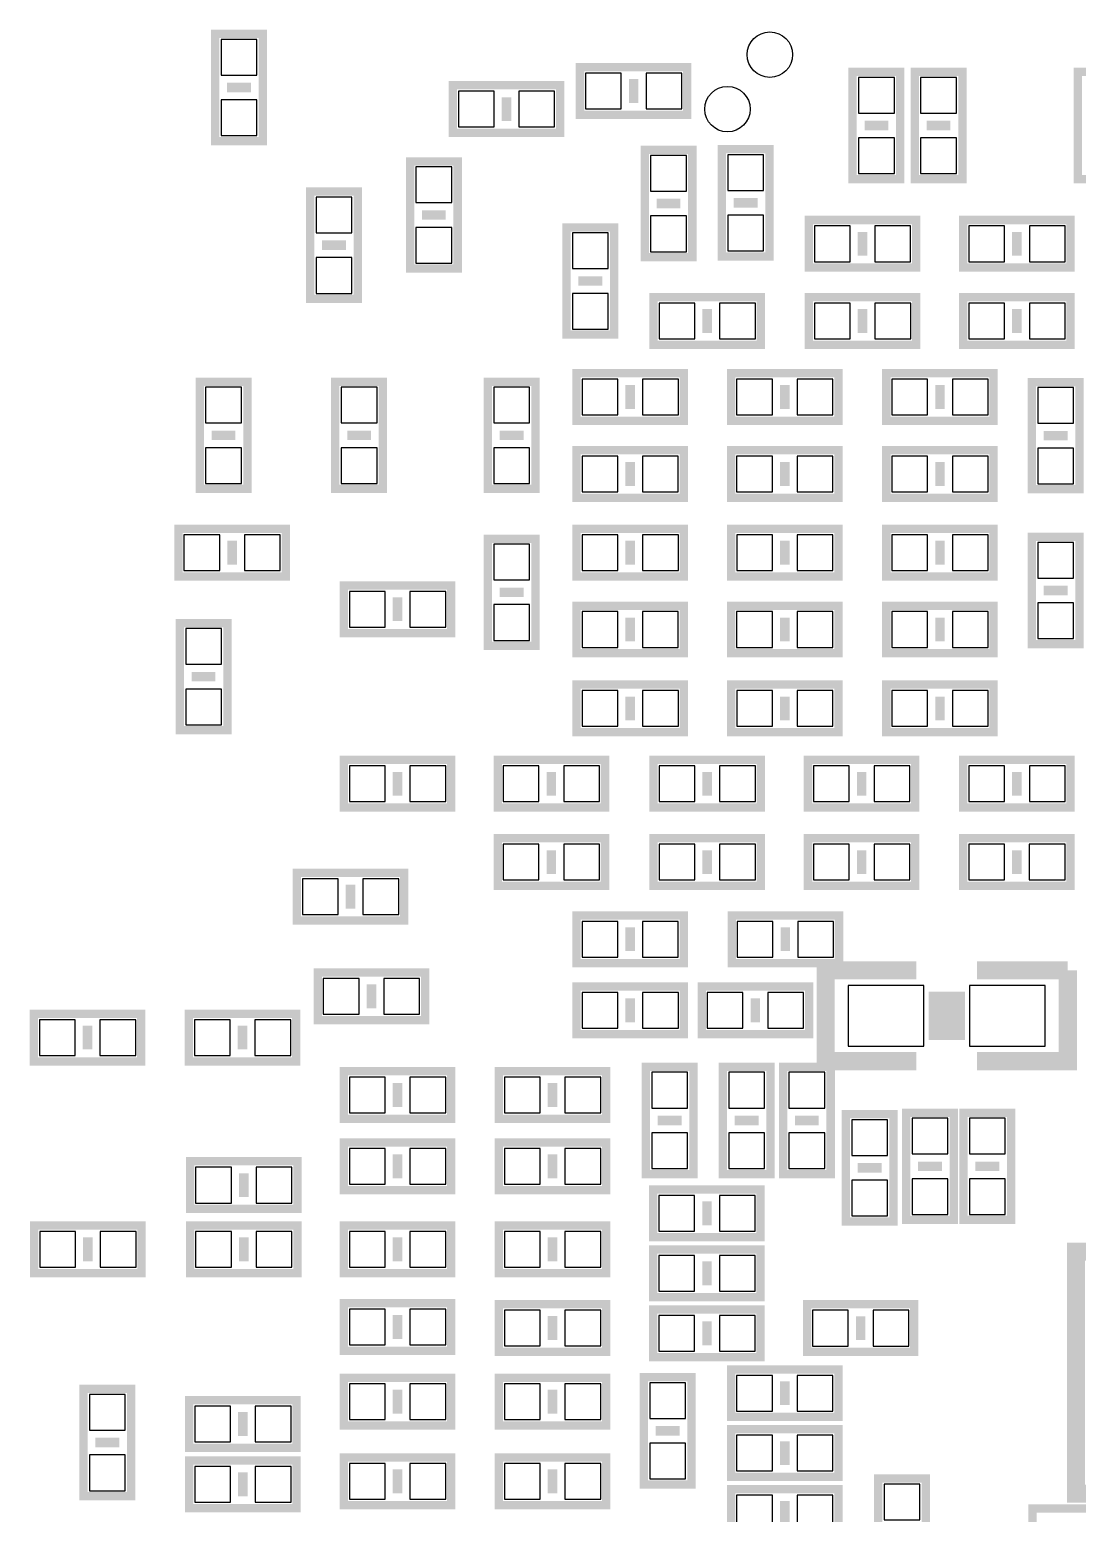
# Model space of a CAD drawing. Extents: x -61 to 349, y -42 to 245.
# Drawn here: x 23.97 to 32.76, y 19.43 to 31.89 of the extents above; entities that cross this region are included whole.
import ezdxf

# ---------------------------------------------------------------- set-up
doc = ezdxf.new("R2010")
doc.units = 0
doc.layers.add('PACKAGE_GEOMETRY_SILKSCREEN_B', color=4, linetype='CONTINUOUS')
doc.layers.add('PIN_B', color=5, linetype='CONTINUOUS')

msp = doc.modelspace()

# ---------------------------------------------------------------- linework, layer by layer
at = {"layer": 'PACKAGE_GEOMETRY_SILKSCREEN_B'}
for points, const_width in [([(25.526238, 30.95117), (25.926034, 30.95117), (25.926034, 31.851092), (25.526238, 31.851092), (25.526238, 30.95117)], 0.070104), ([(29.487114, 31.171642), (29.487114, 31.571438), (28.586938, 31.571438), (28.586938, 31.171642), (29.487114, 31.171642)], 0.070104), ([(30.874716, 30.631384), (31.274512, 30.631384), (31.274512, 31.53156), (30.874716, 31.53156), (30.874716, 30.631384)], 0.070104), ([(31.395416, 30.631384), (31.795212, 30.631384), (31.795212, 31.53156), (31.395416, 31.53156), (31.395416, 30.631384)], 0.070104), ([(32.764222, 30.631384), (33.164272, 30.631384), (33.164272, 31.53156), (32.764222, 31.53156), (32.764222, 30.631384)], 0.070104), ([(25.826212, 31.401004), (25.62606, 31.401004)], 0.08001), ([(28.420314, 31.019242), (28.420314, 31.419038), (27.520138, 31.419038), (27.520138, 31.019242), (28.420314, 31.019242)], 0.070104), ([(29.037026, 31.471616), (29.037026, 31.271464)], 0.08001), ([(27.970226, 31.319216), (27.970226, 31.119064)], 0.08001), ([(31.17469, 31.081472), (30.974538, 31.081472)], 0.08001), ([(31.69539, 31.081472), (31.495238, 31.081472)], 0.08001), ([(29.129736, 29.976064), (29.529532, 29.976064), (29.529532, 30.875986), (29.129736, 30.875986), (29.129736, 29.976064)], 0.070104), ([(30.176724, 30.881828), (29.776928, 30.881828), (29.776928, 29.981652), (30.176724, 29.981652), (30.176724, 30.881828)], 0.070104), ([(27.160728, 29.880052), (27.560524, 29.880052), (27.560524, 30.780228), (27.160728, 30.780228), (27.160728, 29.880052)], 0.070104), ([(26.322528, 29.626052), (26.722324, 29.626052), (26.722324, 30.526228), (26.322528, 30.526228), (26.322528, 29.626052)], 0.070104), ([(29.42971, 30.425898), (29.229558, 30.425898)], 0.08001), ([(29.87675, 30.43174), (30.076902, 30.43174)], 0.08001), ([(27.460702, 30.33014), (27.26055, 30.33014)], 0.08001), ([(30.507432, 30.287976), (30.507432, 29.887926), (31.407608, 29.887926), (31.407608, 30.287976), (30.507432, 30.287976)], 0.070104), ([(32.703262, 29.887926), (32.703262, 30.287976), (31.803086, 30.287976), (31.803086, 29.887926), (32.703262, 29.887926)], 0.070104), ([(28.474416, 29.325824), (28.874212, 29.325824), (28.874212, 30.226), (28.474416, 30.226), (28.474416, 29.325824)], 0.070104), ([(30.95752, 29.988002), (30.95752, 30.188154)], 0.08001), ([(32.253174, 30.188154), (32.253174, 29.988002)], 0.08001), ([(26.622502, 30.07614), (26.42235, 30.07614)], 0.08001), ([(28.77439, 29.775912), (28.574238, 29.775912)], 0.08001), ([(30.104334, 29.240226), (30.104334, 29.640276), (29.204158, 29.640276), (29.204158, 29.240226), (30.104334, 29.240226)], 0.070104), ([(31.407608, 29.240226), (31.407608, 29.640276), (30.507432, 29.640276), (30.507432, 29.240226), (31.407608, 29.240226)], 0.070104), ([(32.703262, 29.240226), (32.703262, 29.640276), (31.803086, 29.640276), (31.803086, 29.240226), (32.703262, 29.240226)], 0.070104), ([(29.654246, 29.540454), (29.654246, 29.340302)], 0.08001), ([(30.95752, 29.540454), (30.95752, 29.340302)], 0.08001), ([(32.253174, 29.540454), (32.253174, 29.340302)], 0.08001), ([(29.458158, 28.601924), (29.458158, 29.00172), (28.557982, 29.00172), (28.557982, 28.601924), (29.458158, 28.601924)], 0.070104), ([(29.855414, 29.00172), (29.855414, 28.601924), (30.75559, 28.601924), (30.75559, 29.00172), (29.855414, 29.00172)], 0.070104), ([(32.057594, 28.601924), (32.057594, 29.00172), (31.157418, 29.00172), (31.157418, 28.601924), (32.057594, 28.601924)], 0.070104), ([(25.795732, 28.929584), (25.395936, 28.929584), (25.395936, 28.029408), (25.795732, 28.029408), (25.795732, 28.929584)], 0.070104), ([(26.933652, 28.929584), (26.533602, 28.929584), (26.533602, 28.029408), (26.933652, 28.029408), (26.933652, 28.929584)], 0.070104), ([(28.213812, 28.929584), (27.814016, 28.929584), (27.814016, 28.029408), (28.213812, 28.029408), (28.213812, 28.929584)], 0.070104), ([(29.00807, 28.901898), (29.00807, 28.701746)], 0.08001), ([(30.305502, 28.701746), (30.305502, 28.901898)], 0.08001), ([(31.607506, 28.901898), (31.607506, 28.701746)], 0.08001), ([(32.778446, 28.927298), (32.378396, 28.927298), (32.378396, 28.027376), (32.778446, 28.027376), (32.778446, 28.927298)], 0.070104), ([(25.495758, 28.479496), (25.69591, 28.479496)], 0.08001), ([(26.633678, 28.479496), (26.83383, 28.479496)], 0.08001), ([(27.913838, 28.479496), (28.11399, 28.479496)], 0.08001), ([(32.478218, 28.47721), (32.67837, 28.47721)], 0.08001), ([(28.557982, 28.355036), (28.557982, 27.95524), (29.458158, 27.95524), (29.458158, 28.355036), (28.557982, 28.355036)], 0.070104), ([(29.00807, 28.055062), (29.00807, 28.255214)], 0.08001), ([(29.855414, 28.355036), (29.855414, 27.95524), (30.75559, 27.95524), (30.75559, 28.355036), (29.855414, 28.355036)], 0.070104), ([(30.305502, 28.055062), (30.305502, 28.255214)], 0.08001), ([(31.157418, 28.355036), (31.157418, 27.95524), (32.057594, 27.95524), (32.057594, 28.355036), (31.157418, 28.355036)], 0.070104), ([(31.607506, 28.055062), (31.607506, 28.255214)], 0.08001), ([(25.217628, 27.694636), (25.217628, 27.29484), (26.117804, 27.29484), (26.117804, 27.694636), (25.217628, 27.694636)], 0.070104), ([(29.458158, 27.29484), (29.458158, 27.694636), (28.557982, 27.694636), (28.557982, 27.29484), (29.458158, 27.29484)], 0.070104), ([(30.75559, 27.29484), (30.75559, 27.694636), (29.855414, 27.694636), (29.855414, 27.29484), (30.75559, 27.29484)], 0.070104), ([(32.057594, 27.29484), (32.057594, 27.694636), (31.157418, 27.694636), (31.157418, 27.29484), (32.057594, 27.29484)], 0.070104), ([(32.778446, 27.627326), (32.378396, 27.627326), (32.378396, 26.72715), (32.778446, 26.72715), (32.778446, 27.627326)], 0.070104), ([(25.667716, 27.394662), (25.667716, 27.594814)], 0.08001), ([(28.213812, 27.612086), (27.814016, 27.612086), (27.814016, 26.712164), (28.213812, 26.712164), (28.213812, 27.612086)], 0.070104), ([(29.00807, 27.594814), (29.00807, 27.394662)], 0.08001), ([(30.305502, 27.594814), (30.305502, 27.394662)], 0.08001), ([(31.607506, 27.594814), (31.607506, 27.394662)], 0.08001), ([(26.606246, 27.219656), (26.606246, 26.81986), (27.506422, 26.81986), (27.506422, 27.219656), (26.606246, 27.219656)], 0.070104), ([(27.056334, 26.919682), (27.056334, 27.119834)], 0.08001), ([(27.913838, 27.161998), (28.11399, 27.161998)], 0.08001), ([(32.478218, 27.177238), (32.67837, 27.177238)], 0.08001), ([(28.557982, 27.049476), (28.557982, 26.649426), (29.458158, 26.649426), (29.458158, 27.049476), (28.557982, 27.049476)], 0.070104), ([(29.855414, 27.049476), (29.855414, 26.649426), (30.75559, 26.649426), (30.75559, 27.049476), (29.855414, 27.049476)], 0.070104), ([(31.157418, 27.049476), (31.157418, 26.649426), (32.057594, 26.649426), (32.057594, 27.049476), (31.157418, 27.049476)], 0.070104), ([(25.228296, 26.00325), (25.628346, 26.00325), (25.628346, 26.903426), (25.228296, 26.903426), (25.228296, 26.00325)], 0.070104), ([(29.00807, 26.749502), (29.00807, 26.949654)], 0.08001), ([(30.305502, 26.749502), (30.305502, 26.949654)], 0.08001), ([(31.607506, 26.749502), (31.607506, 26.949654)], 0.08001), ([(25.52827, 26.453338), (25.328118, 26.453338)], 0.08001), ([(29.458158, 25.98674), (29.458158, 26.386536), (28.557982, 26.386536), (28.557982, 25.98674), (29.458158, 25.98674)], 0.070104), ([(30.75559, 25.98674), (30.75559, 26.386536), (29.855414, 26.386536), (29.855414, 25.98674), (30.75559, 25.98674)], 0.070104), ([(32.057594, 25.98674), (32.057594, 26.386536), (31.157418, 26.386536), (31.157418, 25.98674), (32.057594, 25.98674)], 0.070104), ([(29.00807, 26.286714), (29.00807, 26.086562)], 0.08001), ([(30.305502, 26.286714), (30.305502, 26.086562)], 0.08001), ([(31.607506, 26.286714), (31.607506, 26.086562)], 0.08001), ([(26.606246, 25.754076), (26.606246, 25.354026), (27.506422, 25.354026), (27.506422, 25.754076), (26.606246, 25.754076)], 0.070104), ([(28.796742, 25.354026), (28.796742, 25.754076), (27.896566, 25.754076), (27.896566, 25.354026), (28.796742, 25.354026)], 0.070104), ([(30.104842, 25.354026), (30.104842, 25.754076), (29.204666, 25.754076), (29.204666, 25.354026), (30.104842, 25.354026)], 0.070104), ([(30.500066, 25.754076), (30.500066, 25.354026), (31.400242, 25.354026), (31.400242, 25.754076), (30.500066, 25.754076)], 0.070104), ([(32.703262, 25.354026), (32.703262, 25.754076), (31.803086, 25.754076), (31.803086, 25.354026), (32.703262, 25.354026)], 0.070104), ([(27.056334, 25.454102), (27.056334, 25.654254)], 0.08001), ([(28.346654, 25.654254), (28.346654, 25.454102)], 0.08001), ([(29.654754, 25.654254), (29.654754, 25.454102)], 0.08001), ([(30.950154, 25.454102), (30.950154, 25.654254)], 0.08001), ([(32.253174, 25.654254), (32.253174, 25.454102)], 0.08001), ([(27.896566, 25.096216), (27.896566, 24.69642), (28.796742, 24.69642), (28.796742, 25.096216), (27.896566, 25.096216)], 0.070104), ([(29.204666, 25.096216), (29.204666, 24.69642), (30.104842, 24.69642), (30.104842, 25.096216), (29.204666, 25.096216)], 0.070104), ([(30.500066, 25.096216), (30.500066, 24.69642), (31.400242, 24.69642), (31.400242, 25.096216), (30.500066, 25.096216)], 0.070104), ([(31.803086, 25.096216), (31.803086, 24.69642), (32.703262, 24.69642), (32.703262, 25.096216), (31.803086, 25.096216)], 0.070104), ([(28.346654, 24.796242), (28.346654, 24.996394)], 0.08001), ([(29.654754, 24.796242), (29.654754, 24.996394)], 0.08001), ([(30.950154, 24.796242), (30.950154, 24.996394)], 0.08001), ([(32.253174, 24.796242), (32.253174, 24.996394)], 0.08001), ([(27.111706, 24.406352), (27.111706, 24.806148), (26.211784, 24.806148), (26.211784, 24.406352), (27.111706, 24.406352)], 0.070104), ([(26.661872, 24.706326), (26.661872, 24.506174)], 0.08001), ([(28.557982, 24.448516), (28.557982, 24.04872), (29.458158, 24.04872), (29.458158, 24.448516), (28.557982, 24.448516)], 0.070104), ([(29.859986, 24.448516), (29.859986, 24.04872), (30.760162, 24.04872), (30.760162, 24.448516), (29.859986, 24.448516)], 0.070104), ([(29.00807, 24.148542), (29.00807, 24.348694)], 0.08001), ([(30.310074, 24.148542), (30.310074, 24.348694)], 0.08001), ([(31.409894, 23.986998), (30.647894, 23.986998), (30.647894, 23.224998), (31.409894, 23.224998)], 0.1524), ([(32.679894, 23.986998), (31.917894, 23.986998)], 0.1524), ([(31.917894, 23.224998), (32.679894, 23.224998), (32.679894, 23.986998)], 0.1524), ([(27.28722, 23.56866), (27.28722, 23.968456), (26.387044, 23.968456), (26.387044, 23.56866), (27.28722, 23.56866)], 0.070104), ([(26.837132, 23.868634), (26.837132, 23.668482)], 0.08001), ([(29.458158, 23.45182), (29.458158, 23.851616), (28.557982, 23.851616), (28.557982, 23.45182), (29.458158, 23.45182)], 0.070104), ([(29.608526, 23.851616), (29.608526, 23.45182), (30.508702, 23.45182), (30.508702, 23.851616), (29.608526, 23.851616)], 0.070104), ([(31.587694, 23.809198), (31.587694, 23.402798)], 0.1524), ([(31.740094, 23.809198), (31.740094, 23.402798)], 0.1524), ([(29.00807, 23.751794), (29.00807, 23.551642)], 0.08001), ([(30.058614, 23.551642), (30.058614, 23.751794)], 0.08001), ([(24.9047, 23.22322), (24.9047, 23.623016), (24.004524, 23.623016), (24.004524, 23.22322), (24.9047, 23.22322)], 0.070104), ([(24.454612, 23.523194), (24.454612, 23.323042)], 0.08001), ([(25.305766, 23.623016), (25.305766, 23.22322), (26.205942, 23.22322), (26.205942, 23.623016), (25.305766, 23.623016)], 0.070104), ([(25.755854, 23.323042), (25.755854, 23.523194)], 0.08001), ([(26.606246, 23.140416), (26.606246, 22.74062), (27.506422, 22.74062), (27.506422, 23.140416), (26.606246, 23.140416)], 0.070104), ([(28.806902, 22.74062), (28.806902, 23.140416), (27.906726, 23.140416), (27.906726, 22.74062), (28.806902, 22.74062)], 0.070104), ([(29.539946, 23.177246), (29.139896, 23.177246), (29.139896, 22.27707), (29.539946, 22.27707), (29.539946, 23.177246)], 0.070104), ([(30.184852, 23.177246), (29.784802, 23.177246), (29.784802, 22.27707), (30.184852, 22.27707), (30.184852, 23.177246)], 0.070104), ([(30.690312, 23.177246), (30.290516, 23.177246), (30.290516, 22.27707), (30.690312, 22.27707), (30.690312, 23.177246)], 0.070104), ([(27.056334, 22.840442), (27.056334, 23.040594)], 0.08001), ([(28.356814, 23.040594), (28.356814, 22.840442)], 0.08001), ([(30.818328, 21.879052), (31.218124, 21.879052), (31.218124, 22.779228), (30.818328, 22.779228), (30.818328, 21.879052)], 0.070104), ([(31.324296, 21.891752), (31.724346, 21.891752), (31.724346, 22.791928), (31.324296, 22.791928), (31.324296, 21.891752)], 0.070104), ([(31.804102, 21.891752), (32.204152, 21.891752), (32.204152, 22.791928), (31.804102, 22.791928), (31.804102, 21.891752)], 0.070104), ([(29.239718, 22.727158), (29.43987, 22.727158)], 0.08001), ([(29.884878, 22.727158), (30.08503, 22.727158)], 0.08001), ([(30.390338, 22.727158), (30.59049, 22.727158)], 0.08001), ([(26.606246, 22.541738), (26.606246, 22.141942), (27.506422, 22.141942), (27.506422, 22.541738), (26.606246, 22.541738)], 0.070104), ([(27.906726, 22.541738), (27.906726, 22.141942), (28.806902, 22.141942), (28.806902, 22.541738), (27.906726, 22.541738)], 0.070104), ([(27.056334, 22.241764), (27.056334, 22.441916)], 0.08001), ([(28.356814, 22.241764), (28.356814, 22.441916)], 0.08001), ([(25.315926, 22.38375), (25.315926, 21.9837), (26.216102, 21.9837), (26.216102, 22.38375), (25.315926, 22.38375)], 0.070104), ([(25.766014, 22.083522), (25.766014, 22.283674)], 0.08001), ([(31.118302, 22.32914), (30.91815, 22.32914)], 0.08001), ([(31.62427, 22.34184), (31.424118, 22.34184)], 0.08001), ([(32.10433, 22.34184), (31.904178, 22.34184)], 0.08001), ([(29.202126, 22.14626), (29.202126, 21.74621), (30.102302, 21.74621), (30.102302, 22.14626), (29.202126, 22.14626)], 0.070104), ([(29.652214, 21.846286), (29.652214, 22.046438)], 0.08001), ([(24.908002, 21.44522), (24.908002, 21.845016), (24.007826, 21.845016), (24.007826, 21.44522), (24.908002, 21.44522)], 0.070104), ([(25.315926, 21.845016), (25.315926, 21.44522), (26.216102, 21.44522), (26.216102, 21.845016), (25.315926, 21.845016)], 0.070104), ([(26.606246, 21.845016), (26.606246, 21.44522), (27.506422, 21.44522), (27.506422, 21.845016), (26.606246, 21.845016)], 0.070104), ([(28.806902, 21.44522), (28.806902, 21.845016), (27.906726, 21.845016), (27.906726, 21.44522), (28.806902, 21.44522)], 0.070104), ([(24.457914, 21.745194), (24.457914, 21.545042)], 0.08001), ([(25.766014, 21.545042), (25.766014, 21.745194)], 0.08001), ([(27.056334, 21.545042), (27.056334, 21.745194)], 0.08001), ([(28.356814, 21.745194), (28.356814, 21.545042)], 0.08001), ([(29.202126, 21.643086), (29.202126, 21.24329), (30.102302, 21.24329), (30.102302, 21.643086), (29.202126, 21.643086)], 0.070104), ([(32.748474, 21.624798), (32.748474, 19.592798), (33.764474, 19.592798), (33.764474, 21.624798), (32.748474, 21.624798)], 0.1524), ([(29.652214, 21.343112), (29.652214, 21.543264)], 0.08001), ([(26.606246, 21.192236), (26.606246, 20.79244), (27.506422, 20.79244), (27.506422, 21.192236), (26.606246, 21.192236)], 0.070104), ([(27.906726, 21.184616), (27.906726, 20.78482), (28.806902, 20.78482), (28.806902, 21.184616), (27.906726, 21.184616)], 0.070104), ([(31.39186, 20.783042), (31.39186, 21.183092), (30.491938, 21.183092), (30.491938, 20.783042), (31.39186, 20.783042)], 0.070104), ([(27.056334, 20.892262), (27.056334, 21.092414)], 0.08001), ([(28.356814, 20.884642), (28.356814, 21.084794)], 0.08001), ([(30.102302, 20.740116), (30.102302, 21.139912), (29.202126, 21.139912), (29.202126, 20.740116), (30.102302, 20.740116)], 0.070104), ([(29.652214, 21.04009), (29.652214, 20.839938)], 0.08001), ([(30.942026, 21.083016), (30.942026, 20.882864)], 0.08001), ([(26.606246, 20.564856), (26.606246, 20.16506), (27.506422, 20.16506), (27.506422, 20.564856), (26.606246, 20.564856)], 0.070104), ([(27.906726, 20.564856), (27.906726, 20.16506), (28.806902, 20.16506), (28.806902, 20.564856), (27.906726, 20.564856)], 0.070104), ([(29.521912, 20.571206), (29.122116, 20.571206), (29.122116, 19.67103), (29.521912, 19.67103), (29.521912, 20.571206)], 0.070104), ([(30.755082, 20.236942), (30.755082, 20.636738), (29.854906, 20.636738), (29.854906, 20.236942), (30.755082, 20.236942)], 0.070104), ([(30.304994, 20.536916), (30.304994, 20.336764)], 0.08001), ([(24.820372, 20.472146), (24.420322, 20.472146), (24.420322, 19.57197), (24.820372, 19.57197), (24.820372, 20.472146)], 0.070104), ([(27.056334, 20.264882), (27.056334, 20.465034)], 0.08001), ([(28.356814, 20.264882), (28.356814, 20.465034)], 0.08001), ([(25.308306, 20.377658), (25.308306, 19.977608), (26.208482, 19.977608), (26.208482, 20.377658), (25.308306, 20.377658)], 0.070104), ([(25.758394, 20.077684), (25.758394, 20.277836)], 0.08001), ([(24.520398, 20.022058), (24.72055, 20.022058)], 0.08001), ([(29.221938, 20.121118), (29.42209, 20.121118)], 0.08001), ([(30.755082, 19.733768), (30.755082, 20.133818), (29.854906, 20.133818), (29.854906, 19.733768), (30.755082, 19.733768)], 0.070104), ([(30.304994, 20.033742), (30.304994, 19.83359)], 0.08001), ([(25.308306, 19.871436), (25.308306, 19.47164), (26.208482, 19.47164), (26.208482, 19.871436), (25.308306, 19.871436)], 0.070104), ([(25.758394, 19.571462), (25.758394, 19.771614)], 0.08001), ([(26.606246, 19.896836), (26.606246, 19.49704), (27.506422, 19.49704), (27.506422, 19.896836), (26.606246, 19.896836)], 0.070104), ([(27.056334, 19.596862), (27.056334, 19.797014)], 0.08001), ([(27.906726, 19.896836), (27.906726, 19.49704), (28.806902, 19.49704), (28.806902, 19.896836), (27.906726, 19.896836)], 0.070104), ([(28.356814, 19.596862), (28.356814, 19.797014)], 0.08001), ([(31.487872, 19.719544), (31.087822, 19.719544), (31.087822, 18.819368), (31.487872, 18.819368), (31.487872, 19.719544)], 0.070104), ([(30.755082, 19.230594), (30.755082, 19.630644), (29.854906, 19.630644), (29.854906, 19.230594), (30.755082, 19.230594)], 0.070104), ([(30.304994, 19.530568), (30.304994, 19.330416)], 0.08001), ([(32.382968, 19.469354), (32.382968, 19.069304), (33.28289, 19.069304), (33.28289, 19.469354), (32.382968, 19.469354)], 0.070104)]:
    msp.add_lwpolyline(points, dxfattribs=dict(at, const_width=const_width))
at = {"layer": 'PIN_B'}
for points in [[(25.576149, 31.505017), (25.876123, 31.505017), (25.876123, 31.804991), (25.576149, 31.804991)], [(28.93314, 31.221426), (28.93314, 31.5214), (28.633166, 31.5214), (28.633166, 31.221426)], [(29.44114, 31.221426), (29.44114, 31.5214), (29.141166, 31.5214), (29.141166, 31.221426)], [(30.924627, 31.185485), (31.224601, 31.185485), (31.224601, 31.485459), (30.924627, 31.485459)], [(31.445327, 31.185485), (31.745301, 31.185485), (31.745301, 31.485459), (31.445327, 31.485459)], [(25.576149, 30.997017), (25.876123, 30.997017), (25.876123, 31.296991), (25.576149, 31.296991)], [(27.86634, 31.069026), (27.86634, 31.369), (27.566366, 31.369), (27.566366, 31.069026)], [(28.37434, 31.069026), (28.37434, 31.369), (28.074366, 31.369), (28.074366, 31.069026)], [(30.924627, 30.677485), (31.224601, 30.677485), (31.224601, 30.977459), (30.924627, 30.977459)], [(31.445327, 30.677485), (31.745301, 30.677485), (31.745301, 30.977459), (31.445327, 30.977459)], [(29.179647, 30.529911), (29.479621, 30.529911), (29.479621, 30.829885), (29.179647, 30.829885)], [(30.126813, 30.835727), (29.826839, 30.835727), (29.826839, 30.535753), (30.126813, 30.535753)], [(27.210639, 30.434153), (27.510613, 30.434153), (27.510613, 30.734127), (27.210639, 30.734127)], [(26.372439, 30.180153), (26.672413, 30.180153), (26.672413, 30.480127), (26.372439, 30.480127)], [(29.179647, 30.021911), (29.479621, 30.021911), (29.479621, 30.321885), (29.179647, 30.321885)], [(30.126813, 30.327727), (29.826839, 30.327727), (29.826839, 30.027753), (30.126813, 30.027753)], [(27.210639, 29.926153), (27.510613, 29.926153), (27.510613, 30.226127), (27.210639, 30.226127)], [(28.524327, 29.879925), (28.824301, 29.879925), (28.824301, 30.179899), (28.524327, 30.179899)], [(30.553533, 30.238065), (30.553533, 29.938091), (30.853507, 29.938091), (30.853507, 30.238065)], [(31.061533, 30.238065), (31.061533, 29.938091), (31.361507, 29.938091), (31.361507, 30.238065)], [(32.149288, 29.937964), (32.149288, 30.237938), (31.849314, 30.237938), (31.849314, 29.937964)], [(32.657288, 29.937964), (32.657288, 30.237938), (32.357314, 30.237938), (32.357314, 29.937964)], [(26.372439, 29.672153), (26.672413, 29.672153), (26.672413, 29.972127), (26.372439, 29.972127)], [(28.524327, 29.371925), (28.824301, 29.371925), (28.824301, 29.671899), (28.524327, 29.671899)], [(29.55036, 29.290264), (29.55036, 29.590238), (29.250386, 29.590238), (29.250386, 29.290264)], [(30.05836, 29.290264), (30.05836, 29.590238), (29.758386, 29.590238), (29.758386, 29.290264)], [(30.853634, 29.290264), (30.853634, 29.590238), (30.55366, 29.590238), (30.55366, 29.290264)], [(31.361634, 29.290264), (31.361634, 29.590238), (31.06166, 29.590238), (31.06166, 29.290264)], [(32.149288, 29.290264), (32.149288, 29.590238), (31.849314, 29.590238), (31.849314, 29.290264)], [(32.657288, 29.290264), (32.657288, 29.590238), (32.357314, 29.590238), (32.357314, 29.290264)], [(28.904184, 28.651708), (28.904184, 28.951682), (28.60421, 28.951682), (28.60421, 28.651708)], [(29.412184, 28.651708), (29.412184, 28.951682), (29.11221, 28.951682), (29.11221, 28.651708)], [(29.901515, 28.951809), (29.901515, 28.651835), (30.201489, 28.651835), (30.201489, 28.951809)], [(30.409515, 28.951809), (30.409515, 28.651835), (30.709489, 28.651835), (30.709489, 28.951809)], [(31.50362, 28.651708), (31.50362, 28.951682), (31.203646, 28.951682), (31.203646, 28.651708)], [(32.01162, 28.651708), (32.01162, 28.951682), (31.711646, 28.951682), (31.711646, 28.651708)], [(25.745821, 28.883483), (25.445847, 28.883483), (25.445847, 28.583509), (25.745821, 28.583509)], [(26.883741, 28.883483), (26.583767, 28.883483), (26.583767, 28.583509), (26.883741, 28.583509)], [(28.163901, 28.883483), (27.863927, 28.883483), (27.863927, 28.583509), (28.163901, 28.583509)], [(32.728281, 28.881197), (32.428307, 28.881197), (32.428307, 28.581223), (32.728281, 28.581223)], [(25.745821, 28.375483), (25.445847, 28.375483), (25.445847, 28.075509), (25.745821, 28.075509)], [(26.883741, 28.375483), (26.583767, 28.375483), (26.583767, 28.075509), (26.883741, 28.075509)], [(28.163901, 28.375483), (27.863927, 28.375483), (27.863927, 28.075509), (28.163901, 28.075509)], [(28.604083, 28.305125), (28.604083, 28.005151), (28.904057, 28.005151), (28.904057, 28.305125)], [(29.112083, 28.305125), (29.112083, 28.005151), (29.412057, 28.005151), (29.412057, 28.305125)], [(29.901515, 28.305125), (29.901515, 28.005151), (30.201489, 28.005151), (30.201489, 28.305125)], [(30.409515, 28.305125), (30.409515, 28.005151), (30.709489, 28.005151), (30.709489, 28.305125)], [(31.203519, 28.305125), (31.203519, 28.005151), (31.503493, 28.005151), (31.503493, 28.305125)], [(31.711519, 28.305125), (31.711519, 28.005151), (32.011493, 28.005151), (32.011493, 28.305125)], [(32.728281, 28.373197), (32.428307, 28.373197), (32.428307, 28.073223), (32.728281, 28.073223)], [(25.263729, 27.644725), (25.263729, 27.344751), (25.563703, 27.344751), (25.563703, 27.644725)], [(25.771729, 27.644725), (25.771729, 27.344751), (26.071703, 27.344751), (26.071703, 27.644725)], [(28.163901, 27.565985), (27.863927, 27.565985), (27.863927, 27.266011), (28.163901, 27.266011)], [(28.904184, 27.344624), (28.904184, 27.644598), (28.60421, 27.644598), (28.60421, 27.344624)], [(29.412184, 27.344624), (29.412184, 27.644598), (29.11221, 27.644598), (29.11221, 27.344624)], [(30.201616, 27.344624), (30.201616, 27.644598), (29.901642, 27.644598), (29.901642, 27.344624)], [(30.709616, 27.344624), (30.709616, 27.644598), (30.409642, 27.644598), (30.409642, 27.344624)], [(31.50362, 27.344624), (31.50362, 27.644598), (31.203646, 27.644598), (31.203646, 27.344624)], [(32.01162, 27.344624), (32.01162, 27.644598), (31.711646, 27.644598), (31.711646, 27.344624)], [(32.728281, 27.581225), (32.428307, 27.581225), (32.428307, 27.281251), (32.728281, 27.281251)], [(26.652347, 27.169745), (26.652347, 26.869771), (26.952321, 26.869771), (26.952321, 27.169745)], [(27.160347, 27.169745), (27.160347, 26.869771), (27.460321, 26.869771), (27.460321, 27.169745)], [(28.163901, 27.057985), (27.863927, 27.057985), (27.863927, 26.758011), (28.163901, 26.758011)], [(32.728281, 27.073225), (32.428307, 27.073225), (32.428307, 26.773251), (32.728281, 26.773251)], [(28.604083, 26.999565), (28.604083, 26.699591), (28.904057, 26.699591), (28.904057, 26.999565)], [(29.112083, 26.999565), (29.112083, 26.699591), (29.412057, 26.699591), (29.412057, 26.999565)], [(29.901515, 26.999565), (29.901515, 26.699591), (30.201489, 26.699591), (30.201489, 26.999565)], [(30.409515, 26.999565), (30.409515, 26.699591), (30.709489, 26.699591), (30.709489, 26.999565)], [(31.203519, 26.999565), (31.203519, 26.699591), (31.503493, 26.699591), (31.503493, 26.999565)], [(31.711519, 26.999565), (31.711519, 26.699591), (32.011493, 26.699591), (32.011493, 26.999565)], [(25.278207, 26.557351), (25.578181, 26.557351), (25.578181, 26.857325), (25.278207, 26.857325)], [(25.278207, 26.049351), (25.578181, 26.049351), (25.578181, 26.349325), (25.278207, 26.349325)], [(28.904184, 26.036524), (28.904184, 26.336498), (28.60421, 26.336498), (28.60421, 26.036524)], [(29.412184, 26.036524), (29.412184, 26.336498), (29.11221, 26.336498), (29.11221, 26.036524)], [(30.201616, 26.036524), (30.201616, 26.336498), (29.901642, 26.336498), (29.901642, 26.036524)], [(30.709616, 26.036524), (30.709616, 26.336498), (30.409642, 26.336498), (30.409642, 26.036524)], [(31.50362, 26.036524), (31.50362, 26.336498), (31.203646, 26.336498), (31.203646, 26.036524)], [(32.01162, 26.036524), (32.01162, 26.336498), (31.711646, 26.336498), (31.711646, 26.036524)], [(26.652347, 25.704165), (26.652347, 25.404191), (26.952321, 25.404191), (26.952321, 25.704165)], [(27.160347, 25.704165), (27.160347, 25.404191), (27.460321, 25.404191), (27.460321, 25.704165)], [(28.242768, 25.404064), (28.242768, 25.704038), (27.942794, 25.704038), (27.942794, 25.404064)], [(28.750768, 25.404064), (28.750768, 25.704038), (28.450794, 25.704038), (28.450794, 25.404064)], [(29.550868, 25.404064), (29.550868, 25.704038), (29.250894, 25.704038), (29.250894, 25.404064)], [(30.058868, 25.404064), (30.058868, 25.704038), (29.758894, 25.704038), (29.758894, 25.404064)], [(30.546167, 25.704165), (30.546167, 25.404191), (30.846141, 25.404191), (30.846141, 25.704165)], [(31.054167, 25.704165), (31.054167, 25.404191), (31.354141, 25.404191), (31.354141, 25.704165)], [(32.149288, 25.404064), (32.149288, 25.704038), (31.849314, 25.704038), (31.849314, 25.404064)], [(32.657288, 25.404064), (32.657288, 25.704038), (32.357314, 25.704038), (32.357314, 25.404064)], [(27.942667, 25.046305), (27.942667, 24.746331), (28.242641, 24.746331), (28.242641, 25.046305)], [(28.450667, 25.046305), (28.450667, 24.746331), (28.750641, 24.746331), (28.750641, 25.046305)], [(29.250767, 25.046305), (29.250767, 24.746331), (29.550741, 24.746331), (29.550741, 25.046305)], [(29.758767, 25.046305), (29.758767, 24.746331), (30.058741, 24.746331), (30.058741, 25.046305)], [(30.546167, 25.046305), (30.546167, 24.746331), (30.846141, 24.746331), (30.846141, 25.046305)], [(31.054167, 25.046305), (31.054167, 24.746331), (31.354141, 24.746331), (31.354141, 25.046305)], [(31.849187, 25.046305), (31.849187, 24.746331), (32.149161, 24.746331), (32.149161, 25.046305)], [(32.357187, 25.046305), (32.357187, 24.746331), (32.657161, 24.746331), (32.657161, 25.046305)], [(26.557986, 24.456136), (26.557986, 24.75611), (26.258012, 24.75611), (26.258012, 24.456136)], [(27.065986, 24.456136), (27.065986, 24.75611), (26.766012, 24.75611), (26.766012, 24.456136)], [(28.604083, 24.398605), (28.604083, 24.098631), (28.904057, 24.098631), (28.904057, 24.398605)], [(29.112083, 24.398605), (29.112083, 24.098631), (29.412057, 24.098631), (29.412057, 24.398605)], [(29.906087, 24.398605), (29.906087, 24.098631), (30.206061, 24.098631), (30.206061, 24.398605)], [(30.414087, 24.398605), (30.414087, 24.098631), (30.714061, 24.098631), (30.714061, 24.398605)], [(26.733246, 23.618444), (26.733246, 23.918418), (26.433272, 23.918418), (26.433272, 23.618444)], [(27.241246, 23.618444), (27.241246, 23.918418), (26.941272, 23.918418), (26.941272, 23.618444)], [(28.904184, 23.501604), (28.904184, 23.801578), (28.60421, 23.801578), (28.60421, 23.501604)], [(29.412184, 23.501604), (29.412184, 23.801578), (29.11221, 23.801578), (29.11221, 23.501604)], [(29.654627, 23.801705), (29.654627, 23.501731), (29.954601, 23.501731), (29.954601, 23.801705)], [(30.162627, 23.801705), (30.162627, 23.501731), (30.462601, 23.501731), (30.462601, 23.801705)], [(31.473394, 23.351998), (31.473394, 23.859998), (30.838394, 23.859998), (30.838394, 23.351998)], [(32.489394, 23.351998), (32.489394, 23.859998), (31.854394, 23.859998), (31.854394, 23.351998)], [(24.350726, 23.273004), (24.350726, 23.572978), (24.050752, 23.572978), (24.050752, 23.273004)], [(24.858726, 23.273004), (24.858726, 23.572978), (24.558752, 23.572978), (24.558752, 23.273004)], [(25.351867, 23.573105), (25.351867, 23.273131), (25.651841, 23.273131), (25.651841, 23.573105)], [(25.859867, 23.573105), (25.859867, 23.273131), (26.159841, 23.273131), (26.159841, 23.573105)], [(26.652347, 23.090505), (26.652347, 22.790531), (26.952321, 22.790531), (26.952321, 23.090505)], [(27.160347, 23.090505), (27.160347, 22.790531), (27.460321, 22.790531), (27.460321, 23.090505)], [(28.252928, 22.790404), (28.252928, 23.090378), (27.952954, 23.090378), (27.952954, 22.790404)], [(28.760928, 22.790404), (28.760928, 23.090378), (28.460954, 23.090378), (28.460954, 22.790404)], [(29.489781, 23.131145), (29.189807, 23.131145), (29.189807, 22.831171), (29.489781, 22.831171)], [(30.134941, 23.131145), (29.834967, 23.131145), (29.834967, 22.831171), (30.134941, 22.831171)], [(30.640401, 23.131145), (30.340427, 23.131145), (30.340427, 22.831171), (30.640401, 22.831171)], [(30.868239, 22.433153), (31.168213, 22.433153), (31.168213, 22.733127), (30.868239, 22.733127)], [(31.374207, 22.445853), (31.674181, 22.445853), (31.674181, 22.745827), (31.374207, 22.745827)], [(31.854267, 22.445853), (32.154241, 22.445853), (32.154241, 22.745827), (31.854267, 22.745827)], [(29.489781, 22.623145), (29.189807, 22.623145), (29.189807, 22.323171), (29.489781, 22.323171)], [(30.134941, 22.623145), (29.834967, 22.623145), (29.834967, 22.323171), (30.134941, 22.323171)], [(30.640401, 22.623145), (30.340427, 22.623145), (30.340427, 22.323171), (30.640401, 22.323171)], [(26.652347, 22.491827), (26.652347, 22.191853), (26.952321, 22.191853), (26.952321, 22.491827)], [(27.160347, 22.491827), (27.160347, 22.191853), (27.460321, 22.191853), (27.460321, 22.491827)], [(27.952827, 22.491827), (27.952827, 22.191853), (28.252801, 22.191853), (28.252801, 22.491827)], [(28.460827, 22.491827), (28.460827, 22.191853), (28.760801, 22.191853), (28.760801, 22.491827)], [(25.362027, 22.333585), (25.362027, 22.033611), (25.662001, 22.033611), (25.662001, 22.333585)], [(25.870027, 22.333585), (25.870027, 22.033611), (26.170001, 22.033611), (26.170001, 22.333585)], [(30.868239, 21.925153), (31.168213, 21.925153), (31.168213, 22.225127), (30.868239, 22.225127)], [(31.374207, 21.937853), (31.674181, 21.937853), (31.674181, 22.237827), (31.374207, 22.237827)], [(31.854267, 21.937853), (32.154241, 21.937853), (32.154241, 22.237827), (31.854267, 22.237827)], [(29.248227, 22.096349), (29.248227, 21.796375), (29.548201, 21.796375), (29.548201, 22.096349)], [(29.756227, 22.096349), (29.756227, 21.796375), (30.056201, 21.796375), (30.056201, 22.096349)], [(24.354028, 21.495004), (24.354028, 21.794978), (24.054054, 21.794978), (24.054054, 21.495004)], [(24.862028, 21.495004), (24.862028, 21.794978), (24.562054, 21.794978), (24.562054, 21.495004)], [(25.362027, 21.795105), (25.362027, 21.495131), (25.662001, 21.495131), (25.662001, 21.795105)], [(25.870027, 21.795105), (25.870027, 21.495131), (26.170001, 21.495131), (26.170001, 21.795105)], [(26.652347, 21.795105), (26.652347, 21.495131), (26.952321, 21.495131), (26.952321, 21.795105)], [(27.160347, 21.795105), (27.160347, 21.495131), (27.460321, 21.495131), (27.460321, 21.795105)], [(28.252928, 21.495004), (28.252928, 21.794978), (27.952954, 21.794978), (27.952954, 21.495004)], [(28.760928, 21.495004), (28.760928, 21.794978), (28.460954, 21.794978), (28.460954, 21.495004)], [(29.248227, 21.593175), (29.248227, 21.293201), (29.548201, 21.293201), (29.548201, 21.593175)], [(29.756227, 21.593175), (29.756227, 21.293201), (30.056201, 21.293201), (30.056201, 21.593175)], [(26.652347, 21.142325), (26.652347, 20.842351), (26.952321, 20.842351), (26.952321, 21.142325)], [(27.160347, 21.142325), (27.160347, 20.842351), (27.460321, 20.842351), (27.460321, 21.142325)], [(27.952827, 21.134705), (27.952827, 20.834731), (28.252801, 20.834731), (28.252801, 21.134705)], [(28.460827, 21.134705), (28.460827, 20.834731), (28.760801, 20.834731), (28.760801, 21.134705)], [(29.548328, 20.7899), (29.548328, 21.089874), (29.248354, 21.089874), (29.248354, 20.7899)], [(30.056328, 20.7899), (30.056328, 21.089874), (29.756354, 21.089874), (29.756354, 20.7899)], [(30.83814, 20.832826), (30.83814, 21.1328), (30.538166, 21.1328), (30.538166, 20.832826)], [(31.34614, 20.832826), (31.34614, 21.1328), (31.046166, 21.1328), (31.046166, 20.832826)], [(30.201108, 20.286726), (30.201108, 20.5867), (29.901134, 20.5867), (29.901134, 20.286726)], [(30.709108, 20.286726), (30.709108, 20.5867), (30.409134, 20.5867), (30.409134, 20.286726)], [(26.652347, 20.514945), (26.652347, 20.214971), (26.952321, 20.214971), (26.952321, 20.514945)], [(27.160347, 20.514945), (27.160347, 20.214971), (27.460321, 20.214971), (27.460321, 20.514945)], [(27.952827, 20.514945), (27.952827, 20.214971), (28.252801, 20.214971), (28.252801, 20.514945)], [(28.460827, 20.514945), (28.460827, 20.214971), (28.760801, 20.214971), (28.760801, 20.514945)], [(29.472001, 20.525105), (29.172027, 20.525105), (29.172027, 20.225131), (29.472001, 20.225131)], [(24.770461, 20.426045), (24.470487, 20.426045), (24.470487, 20.126071), (24.770461, 20.126071)], [(25.354407, 20.327747), (25.354407, 20.027773), (25.654381, 20.027773), (25.654381, 20.327747)], [(25.862407, 20.327747), (25.862407, 20.027773), (26.162381, 20.027773), (26.162381, 20.327747)], [(30.201108, 19.783552), (30.201108, 20.083526), (29.901134, 20.083526), (29.901134, 19.783552)], [(30.709108, 19.783552), (30.709108, 20.083526), (30.409134, 20.083526), (30.409134, 19.783552)], [(29.472001, 20.017105), (29.172027, 20.017105), (29.172027, 19.717131), (29.472001, 19.717131)], [(24.770461, 19.918045), (24.470487, 19.918045), (24.470487, 19.618071), (24.770461, 19.618071)], [(25.354407, 19.821525), (25.354407, 19.521551), (25.654381, 19.521551), (25.654381, 19.821525)], [(25.862407, 19.821525), (25.862407, 19.521551), (26.162381, 19.521551), (26.162381, 19.821525)], [(26.652347, 19.846925), (26.652347, 19.546951), (26.952321, 19.546951), (26.952321, 19.846925)], [(27.160347, 19.846925), (27.160347, 19.546951), (27.460321, 19.546951), (27.460321, 19.846925)], [(27.952827, 19.846925), (27.952827, 19.546951), (28.252801, 19.546951), (28.252801, 19.846925)], [(28.460827, 19.846925), (28.460827, 19.546951), (28.760801, 19.546951), (28.760801, 19.846925)], [(30.201108, 19.280378), (30.201108, 19.580352), (29.901134, 19.580352), (29.901134, 19.280378)], [(30.709108, 19.280378), (30.709108, 19.580352), (30.409134, 19.580352), (30.409134, 19.280378)], [(31.437961, 19.673443), (31.137987, 19.673443), (31.137987, 19.373469), (31.437961, 19.373469)]]:
    msp.add_lwpolyline(points, close=True, dxfattribs=at)
for centre in [(30.180026, 31.67634), (29.824426, 31.21914)]:
    msp.add_circle(centre, 0.1905, dxfattribs=at)

doc.saveas('drawing.dxf')
